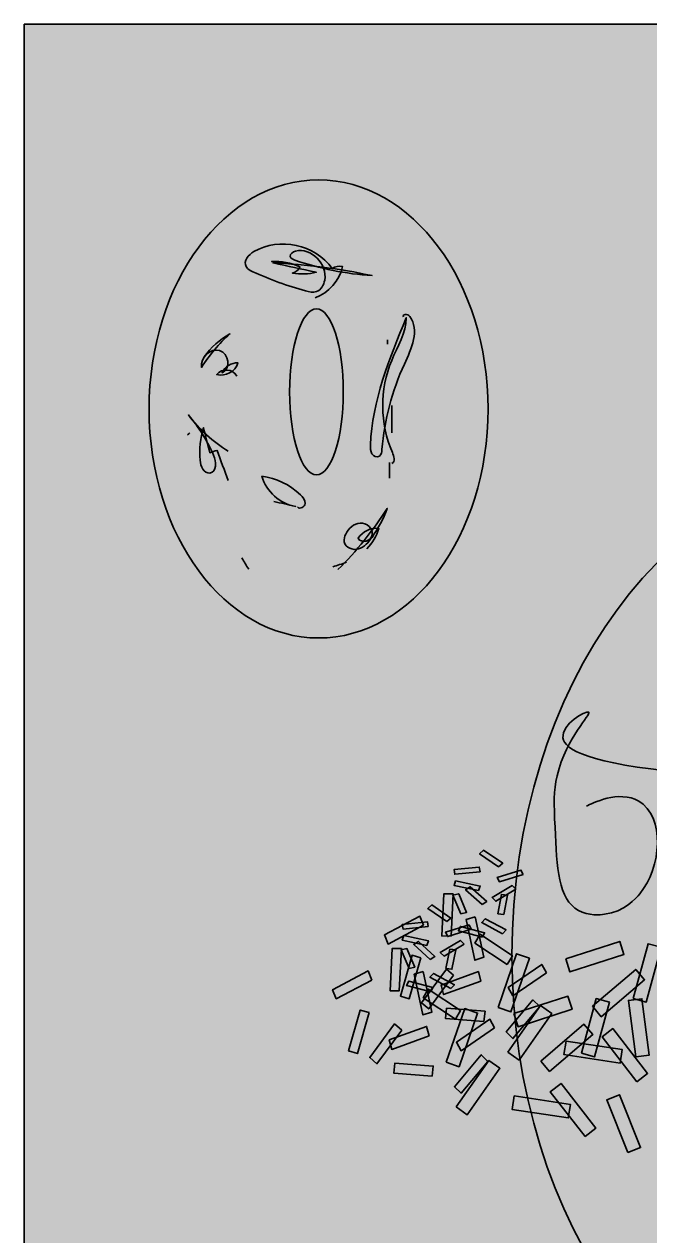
# Model space of a CAD drawing. Header units: millimetres. Extents: x 0 to 216, y -279 to 0.
# Drawn here: x 0 to 85.2, y -164.9 to 0 of the extents above; entities that cross this region are included whole.
import ezdxf

# ---------------------------------------------------------------- set-up
doc = ezdxf.new("R2010")
doc.units = ezdxf.units.MM
doc.header["$MEASUREMENT"] = 0
doc.layers.add('Layer 1', color=7, linetype='Continuous', lineweight=0)

msp = doc.modelspace()

# ---------------------------------------------------------------- hatches: boundary and pattern name
at = {"layer": 'Layer 1', "true_color": 0x231f20, "transparency": 33554687}
h = msp.add_hatch(color=250, dxfattribs=at)
h.dxf.hatch_style = 2
h.paths.add_polyline_path([(215.9, -279.4), (0, -279.4), (0, 0), (215.9, 0)])
at = {"layer": 'Layer 1', "true_color": 0xd1d3d4, "transparency": 33554687}
h = msp.add_hatch(color=254, dxfattribs=at)
h.dxf.hatch_style = 2
edge = h.paths.add_edge_path()
edge.add_ellipse((40.1, -52.38), major_axis=(0, 31.18), ratio=0.740646, start_angle=0, end_angle=360)
at = {"layer": 'Layer 1', "true_color": 0x1c75bc, "transparency": 33554687}
h = msp.add_hatch(color=152, dxfattribs=at)
h.dxf.hatch_style = 2
edge = h.paths.add_edge_path()
edge.add_ellipse((115.33, -126.76), major_axis=(0, 66.53), ratio=0.734884, start_angle=0, end_angle=360)
at = {"layer": 'Layer 1', "true_color": 0x20ad4c, "transparency": 33554687}
h = msp.add_hatch(color=114, dxfattribs=at)
h.dxf.hatch_style = 2
edge = h.paths.add_edge_path()
edge.add_spline(control_points=[(76.62, -106.45), (77.3, -106.09), (81.03, -104.22), (83.71, -105.76), (87.3, -107.84), (86.86, -114.84), (83.85, -118.39), (83.38, -118.95), (81.75, -120.87), (79.03, -121.18), (78.49, -121.25), (76.9, -121.43), (75.49, -120.65), (72.76, -119.11), (72.57, -114.9), (72.31, -109.32), (72.16, -106.08), (72.08, -104.46), (72.6, -102.31), (73.88, -96.96), (77.3, -94), (76.9, -93.66), (76.53, -93.36), (73.17, -95.36), (73.39, -97.14), (73.59, -98.79), (76.93, -100.65), (89.72, -101.89)], knot_values=[0, 0, 0, 0, 1, 1, 1, 2, 2, 2, 3, 3, 3, 4, 4, 4, 5, 5, 5, 6, 6, 6, 7, 7, 7, 8, 8, 8, 9, 9, 9, 9], degree=3, periodic=0)
edge.add_line((89.72, -101.89), (76.62, -106.45))
at = {"layer": 'Layer 1', "true_color": 0x27aae1, "transparency": 33554687}
h = msp.add_hatch(color=142, dxfattribs=at)
h.dxf.hatch_style = 2
h.paths.add_polyline_path([(64.63, -114.71), (62.03, -112.93), (62.59, -112.45), (65.18, -114.23)])
at = {"layer": 'Layer 1', "true_color": 0xee2a7b, "transparency": 33554687}
h = msp.add_hatch(color=230, dxfattribs=at)
h.dxf.hatch_style = 2
h.paths.add_polyline_path([(62.11, -115.4), (58.66, -115.74), (58.56, -115.1), (62, -114.76)])
at = {"layer": 'Layer 1', "true_color": 0xffde17, "transparency": 33554687}
h = msp.add_hatch(color=40, dxfattribs=at)
h.dxf.hatch_style = 2
h.paths.add_polyline_path([(67.97, -115.76), (64.74, -116.75), (64.44, -116.16), (67.66, -115.17)])
at = {"layer": 'Layer 1', "true_color": 0x00a651, "transparency": 33554687}
h = msp.add_hatch(color=114, dxfattribs=at)
h.dxf.hatch_style = 2
h.paths.add_polyline_path([(61.9, -117.95), (58.55, -117.25), (58.77, -116.63), (62.12, -117.33)])
at = {"layer": 'Layer 1', "true_color": 0xffde17, "transparency": 33554687}
h = msp.add_hatch(color=40, dxfattribs=at)
h.dxf.hatch_style = 2
h.paths.add_polyline_path([(58.44, -118.38), (58.16, -124.14), (56.89, -124.13), (57.18, -118.38)])
at = {"layer": 'Layer 1', "true_color": 0x00a651, "transparency": 33554687}
h = msp.add_hatch(color=114, dxfattribs=at)
h.dxf.hatch_style = 2
h.paths.add_polyline_path([(59.47, -121.12), (58.41, -118.58), (59.2, -118.39), (60.27, -120.93)])
at = {"layer": 'Layer 1', "true_color": 0xee2a7b, "transparency": 33554687}
h = msp.add_hatch(color=230, dxfattribs=at)
h.dxf.hatch_style = 2
h.paths.add_polyline_path([(62.37, -119.86), (60.12, -117.83), (60.75, -117.42), (63.01, -119.45)])
at = {"layer": 'Layer 1', "true_color": 0xed1c24, "transparency": 33554687}
h = msp.add_hatch(color=240, dxfattribs=at)
h.dxf.hatch_style = 2
h.paths.add_polyline_path([(66.99, -117.78), (64.24, -119.41), (63.73, -118.91), (66.48, -117.27)])
at = {"layer": 'Layer 1', "true_color": 0x27aae1, "transparency": 33554687}
h = msp.add_hatch(color=142, dxfattribs=at)
h.dxf.hatch_style = 2
h.paths.add_polyline_path([(64.5, -121.11), (65.02, -118.47), (65.85, -118.56), (65.33, -121.2)])
h = msp.add_hatch(color=142, dxfattribs=at)
h.dxf.hatch_style = 2
h.paths.add_polyline_path([(57.57, -122.17), (54.98, -120.39), (55.53, -119.91), (58.12, -121.69)])
h = msp.add_hatch(color=142, dxfattribs=at)
h.dxf.hatch_style = 2
h.paths.add_polyline_path([(54.41, -122.67), (49.57, -125.23), (49.07, -123.99), (53.91, -121.44)])
at = {"layer": 'Layer 1', "true_color": 0xed1c24, "transparency": 33554687}
h = msp.add_hatch(color=240, dxfattribs=at)
h.dxf.hatch_style = 2
h.paths.add_polyline_path([(61.42, -121.51), (62.61, -127.04), (61.38, -127.43), (60.19, -121.89)])
at = {"layer": 'Layer 1', "true_color": 0xffde17, "transparency": 33554687}
h = msp.add_hatch(color=40, dxfattribs=at)
h.dxf.hatch_style = 2
h.paths.add_polyline_path([(65.17, -123.84), (62.33, -122.3), (62.81, -121.78), (65.65, -123.31)])
at = {"layer": 'Layer 1', "true_color": 0xee2a7b, "transparency": 33554687}
h = msp.add_hatch(color=230, dxfattribs=at)
h.dxf.hatch_style = 2
h.paths.add_polyline_path([(55.05, -122.86), (51.61, -123.2), (51.5, -122.56), (54.94, -122.22)])
at = {"layer": 'Layer 1', "true_color": 0xffde17, "transparency": 33554687}
h = msp.add_hatch(color=40, dxfattribs=at)
h.dxf.hatch_style = 2
h.paths.add_polyline_path([(60.91, -123.22), (57.69, -124.21), (57.38, -123.62), (60.6, -122.63)])
at = {"layer": 'Layer 1', "true_color": 0xed1c24, "transparency": 33554687}
h = msp.add_hatch(color=240, dxfattribs=at)
h.dxf.hatch_style = 2
h.paths.add_polyline_path([(62.44, -124.3), (59.16, -123.43), (59.43, -122.83), (62.71, -123.7)])
at = {"layer": 'Layer 1', "true_color": 0x00a651, "transparency": 33554687}
h = msp.add_hatch(color=114, dxfattribs=at)
h.dxf.hatch_style = 2
h.paths.add_polyline_path([(54.84, -125.41), (51.49, -124.71), (51.71, -124.09), (55.06, -124.79)])
at = {"layer": 'Layer 1', "true_color": 0xee2a7b, "transparency": 33554687}
h = msp.add_hatch(color=230, dxfattribs=at)
h.dxf.hatch_style = 2
h.paths.add_polyline_path([(55.31, -127.32), (53.06, -125.29), (53.7, -124.87), (55.95, -126.91)])
at = {"layer": 'Layer 1', "true_color": 0xed1c24, "transparency": 33554687}
h = msp.add_hatch(color=240, dxfattribs=at)
h.dxf.hatch_style = 2
h.paths.add_polyline_path([(59.93, -125.24), (57.19, -126.87), (56.68, -126.37), (59.42, -124.73)])
at = {"layer": 'Layer 1', "true_color": 0x27aae1, "transparency": 33554687}
h = msp.add_hatch(color=142, dxfattribs=at)
h.dxf.hatch_style = 2
h.paths.add_polyline_path([(65.81, -128.01), (61.41, -125.09), (62.11, -123.9), (66.51, -126.82)])
at = {"layer": 'Layer 1', "true_color": 0x00a651, "transparency": 33554687}
h = msp.add_hatch(color=114, dxfattribs=at)
h.dxf.hatch_style = 2
h.paths.add_polyline_path([(73.77, -127.25), (81.13, -124.88), (81.7, -126.64), (74.34, -129.02)])
h = msp.add_hatch(color=114, dxfattribs=at)
h.dxf.hatch_style = 2
h.paths.add_polyline_path([(82.96, -132.65), (84.99, -125.19), (86.78, -125.67), (84.75, -133.14)])
at = {"layer": 'Layer 1', "true_color": 0xffde17, "transparency": 33554687}
h = msp.add_hatch(color=40, dxfattribs=at)
h.dxf.hatch_style = 2
h.paths.add_polyline_path([(51.38, -125.84), (51.1, -131.6), (49.84, -131.59), (50.12, -125.84)])
at = {"layer": 'Layer 1', "true_color": 0xee2a7b, "transparency": 33554687}
h = msp.add_hatch(color=230, dxfattribs=at)
h.dxf.hatch_style = 2
h.paths.add_polyline_path([(54.05, -127.1), (52.46, -132.68), (51.25, -132.33), (52.84, -126.76)])
at = {"layer": 'Layer 1', "true_color": 0x00a651, "transparency": 33554687}
h = msp.add_hatch(color=114, dxfattribs=at)
h.dxf.hatch_style = 2
h.paths.add_polyline_path([(52.42, -128.58), (51.35, -126.04), (52.14, -125.84), (53.21, -128.38)])
at = {"layer": 'Layer 1', "true_color": 0x27aae1, "transparency": 33554687}
h = msp.add_hatch(color=142, dxfattribs=at)
h.dxf.hatch_style = 2
h.paths.add_polyline_path([(57.44, -128.57), (57.97, -125.93), (58.79, -126.02), (58.27, -128.66)])
at = {"layer": 'Layer 1', "true_color": 0xed1c24, "transparency": 33554687}
h = msp.add_hatch(color=240, dxfattribs=at)
h.dxf.hatch_style = 2
h.paths.add_polyline_path([(64.55, -133.86), (67.07, -126.55), (68.83, -127.16), (66.3, -134.47)])
at = {"layer": 'Layer 1', "true_color": 0x00a651, "transparency": 33554687}
h = msp.add_hatch(color=114, dxfattribs=at)
h.dxf.hatch_style = 2
h.paths.add_polyline_path([(58.49, -129.48), (55.1, -134.07), (54.13, -133.24), (57.52, -128.64)])
at = {"layer": 'Layer 1', "true_color": 0xffde17, "transparency": 33554687}
h = msp.add_hatch(color=40, dxfattribs=at)
h.dxf.hatch_style = 2
h.paths.add_polyline_path([(71.13, -129.17), (66.57, -132.3), (65.93, -131.14), (70.5, -128.01)])
at = {"layer": 'Layer 1', "true_color": 0x27aae1, "transparency": 33554687}
h = msp.add_hatch(color=142, dxfattribs=at)
h.dxf.hatch_style = 2
h.paths.add_polyline_path([(47.36, -130.13), (42.51, -132.69), (42.01, -131.45), (46.85, -128.9)])
at = {"layer": 'Layer 1', "true_color": 0xed1c24, "transparency": 33554687}
h = msp.add_hatch(color=240, dxfattribs=at)
h.dxf.hatch_style = 2
h.paths.add_polyline_path([(55.39, -131.76), (52.1, -130.89), (52.38, -130.28), (55.66, -131.16)])
h = msp.add_hatch(color=240, dxfattribs=at)
h.dxf.hatch_style = 2
h.paths.add_polyline_path([(54.37, -128.97), (55.55, -134.5), (54.32, -134.88), (53.13, -129.35)])
at = {"layer": 'Layer 1', "true_color": 0xffde17, "transparency": 33554687}
h = msp.add_hatch(color=40, dxfattribs=at)
h.dxf.hatch_style = 2
h.paths.add_polyline_path([(58.12, -131.3), (55.28, -129.76), (55.76, -129.24), (58.6, -130.77)])
at = {"layer": 'Layer 1', "true_color": 0xee2a7b, "transparency": 33554687}
h = msp.add_hatch(color=230, dxfattribs=at)
h.dxf.hatch_style = 2
h.paths.add_polyline_path([(62.22, -130.29), (57.14, -132.12), (56.8, -130.81), (61.88, -128.98)])
h = msp.add_hatch(color=230, dxfattribs=at)
h.dxf.hatch_style = 2
h.paths.add_polyline_path([(77.41, -133.7), (83.3, -128.69), (84.51, -130.1), (78.62, -135.12)])
at = {"layer": 'Layer 1', "true_color": 0x27aae1, "transparency": 33554687}
h = msp.add_hatch(color=142, dxfattribs=at)
h.dxf.hatch_style = 2
h.paths.add_polyline_path([(58.75, -135.47), (54.35, -132.55), (55.05, -131.36), (59.45, -134.28)])
at = {"layer": 'Layer 1', "true_color": 0xed1c24, "transparency": 33554687}
h = msp.add_hatch(color=240, dxfattribs=at)
h.dxf.hatch_style = 2
h.paths.add_polyline_path([(70.23, -133.75), (66.57, -138.1), (65.66, -137.19), (69.31, -132.84)])
at = {"layer": 'Layer 1', "true_color": 0x00a651, "transparency": 33554687}
h = msp.add_hatch(color=114, dxfattribs=at)
h.dxf.hatch_style = 2
h.paths.add_polyline_path([(66.71, -134.71), (74.07, -132.34), (74.64, -134.1), (67.28, -136.48)])
h = msp.add_hatch(color=114, dxfattribs=at)
h.dxf.hatch_style = 2
h.paths.add_polyline_path([(75.9, -140.11), (77.93, -132.65), (79.72, -133.13), (77.69, -140.6)])
at = {"layer": 'Layer 1', "true_color": 0xee2a7b, "transparency": 33554687}
h = msp.add_hatch(color=230, dxfattribs=at)
h.dxf.hatch_style = 2
h.paths.add_polyline_path([(83.3, -140.58), (82.31, -132.9), (84.15, -132.67), (85.14, -140.34)])
h = msp.add_hatch(color=230, dxfattribs=at)
h.dxf.hatch_style = 2
h.paths.add_polyline_path([(46.99, -134.56), (45.4, -140.14), (44.19, -139.79), (45.78, -134.22)])
at = {"layer": 'Layer 1', "true_color": 0x00a651, "transparency": 33554687}
h = msp.add_hatch(color=114, dxfattribs=at)
h.dxf.hatch_style = 2
h.paths.add_polyline_path([(62.63, -135.76), (57.39, -135.35), (57.55, -133.98), (62.78, -134.38)])
at = {"layer": 'Layer 1', "true_color": 0xed1c24, "transparency": 33554687}
h = msp.add_hatch(color=240, dxfattribs=at)
h.dxf.hatch_style = 2
h.paths.add_polyline_path([(57.49, -141.32), (60.02, -134.01), (61.77, -134.62), (59.24, -141.93)])
at = {"layer": 'Layer 1', "true_color": 0xffde17, "transparency": 33554687}
h = msp.add_hatch(color=40, dxfattribs=at)
h.dxf.hatch_style = 2
h.paths.add_polyline_path([(65.9, -139.95), (70.35, -133.62), (71.87, -134.69), (67.42, -141.02)])
at = {"layer": 'Layer 1', "true_color": 0x00a651, "transparency": 33554687}
h = msp.add_hatch(color=114, dxfattribs=at)
h.dxf.hatch_style = 2
h.paths.add_polyline_path([(51.43, -136.94), (48.04, -141.53), (47.07, -140.7), (50.46, -136.1)])
at = {"layer": 'Layer 1', "true_color": 0xee2a7b, "transparency": 33554687}
h = msp.add_hatch(color=230, dxfattribs=at)
h.dxf.hatch_style = 2
h.paths.add_polyline_path([(55.16, -137.75), (50.08, -139.58), (49.74, -138.27), (54.82, -136.44)])
at = {"layer": 'Layer 1', "true_color": 0xffde17, "transparency": 33554687}
h = msp.add_hatch(color=40, dxfattribs=at)
h.dxf.hatch_style = 2
h.paths.add_polyline_path([(64.08, -136.63), (59.51, -139.76), (58.88, -138.6), (63.44, -135.47)])
at = {"layer": 'Layer 1', "true_color": 0xee2a7b, "transparency": 33554687}
h = msp.add_hatch(color=230, dxfattribs=at)
h.dxf.hatch_style = 2
h.paths.add_polyline_path([(70.36, -141.16), (76.25, -136.15), (77.45, -137.56), (71.56, -142.58)])
at = {"layer": 'Layer 1', "true_color": 0xed1c24, "transparency": 33554687}
h = msp.add_hatch(color=240, dxfattribs=at)
h.dxf.hatch_style = 2
h.paths.add_polyline_path([(83.46, -143.99), (78.72, -137.88), (80.18, -136.74), (84.93, -142.85)])
at = {"layer": 'Layer 1', "true_color": 0x27aae1, "transparency": 33554687}
h = msp.add_hatch(color=142, dxfattribs=at)
h.dxf.hatch_style = 2
h.paths.add_polyline_path([(73.81, -138.45), (81.46, -139.61), (81.18, -141.45), (73.53, -140.28)])
at = {"layer": 'Layer 1', "true_color": 0x00a651, "transparency": 33554687}
h = msp.add_hatch(color=114, dxfattribs=at)
h.dxf.hatch_style = 2
h.paths.add_polyline_path([(55.57, -143.22), (50.34, -142.81), (50.49, -141.44), (55.73, -141.84)])
at = {"layer": 'Layer 1', "true_color": 0xed1c24, "transparency": 33554687}
h = msp.add_hatch(color=240, dxfattribs=at)
h.dxf.hatch_style = 2
h.paths.add_polyline_path([(63.17, -141.21), (59.51, -145.55), (58.6, -144.65), (62.26, -140.3)])
at = {"layer": 'Layer 1', "true_color": 0xffde17, "transparency": 33554687}
h = msp.add_hatch(color=40, dxfattribs=at)
h.dxf.hatch_style = 2
h.paths.add_polyline_path([(58.84, -147.41), (63.3, -141.08), (64.81, -142.15), (60.36, -148.48)])
at = {"layer": 'Layer 1', "true_color": 0xed1c24, "transparency": 33554687}
h = msp.add_hatch(color=240, dxfattribs=at)
h.dxf.hatch_style = 2
h.paths.add_polyline_path([(76.41, -151.44), (71.66, -145.34), (73.13, -144.2), (77.87, -150.31)])
at = {"layer": 'Layer 1', "true_color": 0x27aae1, "transparency": 33554687}
h = msp.add_hatch(color=142, dxfattribs=at)
h.dxf.hatch_style = 2
h.paths.add_polyline_path([(66.75, -145.91), (74.4, -147.07), (74.12, -148.91), (66.47, -147.74)])
at = {"layer": 'Layer 1', "true_color": 0xffde17, "transparency": 33554687}
h = msp.add_hatch(color=40, dxfattribs=at)
h.dxf.hatch_style = 2
h.paths.add_polyline_path([(82.24, -153.63), (79.37, -146.45), (81.1, -145.76), (83.97, -152.95)])

# ---------------------------------------------------------------- linework, layer by layer
at = {"layer": 'Layer 1', "color": 250, "lineweight": 35, "true_color": 0x231f20}
for points in [[(215.9, -279.4), (0, -279.4), (0, 0), (215.9, 0)], [(64.63, -114.71), (62.03, -112.93), (62.59, -112.45), (65.18, -114.23)], [(62.11, -115.4), (58.66, -115.74), (58.56, -115.1), (62, -114.76)], [(67.97, -115.76), (64.74, -116.75), (64.44, -116.16), (67.66, -115.17)], [(61.9, -117.95), (58.55, -117.25), (58.77, -116.63), (62.12, -117.33)], [(58.44, -118.38), (58.16, -124.14), (56.89, -124.13), (57.18, -118.38)], [(59.47, -121.12), (58.41, -118.58), (59.2, -118.39), (60.27, -120.93)], [(62.37, -119.86), (60.12, -117.83), (60.75, -117.42), (63.01, -119.45)], [(66.99, -117.78), (64.24, -119.41), (63.73, -118.91), (66.48, -117.27)], [(64.5, -121.11), (65.02, -118.47), (65.85, -118.56), (65.33, -121.2)], [(57.57, -122.17), (54.98, -120.39), (55.53, -119.91), (58.12, -121.69)], [(54.41, -122.67), (49.57, -125.23), (49.07, -123.99), (53.91, -121.44)], [(61.42, -121.51), (62.61, -127.04), (61.38, -127.43), (60.19, -121.89)], [(65.17, -123.84), (62.33, -122.3), (62.81, -121.78), (65.65, -123.31)], [(55.05, -122.86), (51.61, -123.2), (51.5, -122.56), (54.94, -122.22)], [(60.91, -123.22), (57.69, -124.21), (57.38, -123.62), (60.6, -122.63)], [(62.44, -124.3), (59.16, -123.43), (59.43, -122.83), (62.71, -123.7)], [(54.84, -125.41), (51.49, -124.71), (51.71, -124.09), (55.06, -124.79)], [(55.31, -127.32), (53.06, -125.29), (53.7, -124.87), (55.95, -126.91)], [(59.93, -125.24), (57.19, -126.87), (56.68, -126.37), (59.42, -124.73)], [(65.81, -128.01), (61.41, -125.09), (62.11, -123.9), (66.51, -126.82)], [(73.77, -127.25), (81.13, -124.88), (81.7, -126.64), (74.34, -129.02)], [(82.96, -132.65), (84.99, -125.19), (86.78, -125.67), (84.75, -133.14)], [(51.38, -125.84), (51.1, -131.6), (49.84, -131.59), (50.12, -125.84)], [(54.05, -127.1), (52.46, -132.68), (51.25, -132.33), (52.84, -126.76)], [(52.42, -128.58), (51.35, -126.04), (52.14, -125.84), (53.21, -128.38)], [(57.44, -128.57), (57.97, -125.93), (58.79, -126.02), (58.27, -128.66)], [(64.55, -133.86), (67.07, -126.55), (68.83, -127.16), (66.3, -134.47)], [(58.49, -129.48), (55.1, -134.07), (54.13, -133.24), (57.52, -128.64)], [(71.13, -129.17), (66.57, -132.3), (65.93, -131.14), (70.5, -128.01)], [(47.36, -130.13), (42.51, -132.69), (42.01, -131.45), (46.85, -128.9)], [(55.39, -131.76), (52.1, -130.89), (52.38, -130.28), (55.66, -131.16)], [(54.37, -128.97), (55.55, -134.5), (54.32, -134.88), (53.13, -129.35)], [(58.12, -131.3), (55.28, -129.76), (55.76, -129.24), (58.6, -130.77)], [(62.22, -130.29), (57.14, -132.12), (56.8, -130.81), (61.88, -128.98)], [(77.41, -133.7), (83.3, -128.69), (84.51, -130.1), (78.62, -135.12)], [(58.75, -135.47), (54.35, -132.55), (55.05, -131.36), (59.45, -134.28)], [(70.23, -133.75), (66.57, -138.1), (65.66, -137.19), (69.31, -132.84)], [(66.71, -134.71), (74.07, -132.34), (74.64, -134.1), (67.28, -136.48)], [(75.9, -140.11), (77.93, -132.65), (79.72, -133.13), (77.69, -140.6)], [(83.3, -140.58), (82.31, -132.9), (84.15, -132.67), (85.14, -140.34)], [(46.99, -134.56), (45.4, -140.14), (44.19, -139.79), (45.78, -134.22)], [(62.63, -135.76), (57.39, -135.35), (57.55, -133.98), (62.78, -134.38)], [(57.49, -141.32), (60.02, -134.01), (61.77, -134.62), (59.24, -141.93)], [(65.9, -139.95), (70.35, -133.62), (71.87, -134.69), (67.42, -141.02)], [(51.43, -136.94), (48.04, -141.53), (47.07, -140.7), (50.46, -136.1)], [(55.16, -137.75), (50.08, -139.58), (49.74, -138.27), (54.82, -136.44)], [(64.08, -136.63), (59.51, -139.76), (58.88, -138.6), (63.44, -135.47)], [(70.36, -141.16), (76.25, -136.15), (77.45, -137.56), (71.56, -142.58)], [(83.46, -143.99), (78.72, -137.88), (80.18, -136.74), (84.93, -142.85)], [(73.81, -138.45), (81.46, -139.61), (81.18, -141.45), (73.53, -140.28)], [(55.57, -143.22), (50.34, -142.81), (50.49, -141.44), (55.73, -141.84)], [(63.17, -141.21), (59.51, -145.55), (58.6, -144.65), (62.26, -140.3)], [(58.84, -147.41), (63.3, -141.08), (64.81, -142.15), (60.36, -148.48)], [(76.41, -151.44), (71.66, -145.34), (73.13, -144.2), (77.87, -150.31)], [(66.75, -145.91), (74.4, -147.07), (74.12, -148.91), (66.47, -147.74)], [(82.24, -153.63), (79.37, -146.45), (81.1, -145.76), (83.97, -152.95)]]:
    msp.add_lwpolyline(points, close=True, dxfattribs=at)
for points in [[(42.67, -33.35)], [(24.41, -35.21)], [(30.91, -45.73)], [(58.76, -56.25)], [(32.77, -63.68)], [(48.24, -63.99)]]:
    msp.add_lwpolyline(points, dxfattribs=at)
for centre, major_axis, ratio in [((40.1, -52.38), (0, 31.18), 0.740646), ((39.81, -50.06), (0, 11.31), 0.323026), ((115.33, -126.76), (0, 66.53), 0.734884)]:
    msp.add_ellipse(centre, major_axis=major_axis, ratio=ratio, dxfattribs=at)
for points, knots in [([(39.64, -37.24), (41.48, -36.56), (42.93, -34.91), (43.37, -33), (42.89, -32.89), (42.37, -32.99), (41.94, -33.25), (39.65, -29.98), (34.74, -28.92), (31.3, -30.95), (30.56, -31.38), (29.82, -32.25), (30.23, -33), (30.42, -33.35), (30.8, -33.54), (31.15, -33.7), (33.47, -34.76), (35.86, -35.63), (38.32, -36.3), (38.81, -36.44), (39.35, -36.57), (39.84, -36.39), (40.46, -36.16), (40.82, -35.49), (40.94, -34.84), (41.33, -32.65), (39.1, -30.36), (36.95, -30.89), (36.59, -30.98), (36.18, -31.26), (36.25, -31.62), (36.31, -31.9), (36.62, -32.03), (36.88, -32.12), (40.27, -33.28), (43.82, -33.99), (47.39, -34.23), (42.96, -33.27), (38.44, -32.69), (33.9, -32.5), (35.86, -32.92), (37.82, -33.34), (39.79, -33.77), (38.73, -34.02), (37.62, -34.07), (36.54, -33.89), (36.99, -33.79), (37.39, -33.46), (37.56, -33.04), (36.36, -32.47), (35.02, -32.22), (33.7, -32.31), (34.73, -32.44), (35.76, -32.58), (36.79, -32.71)], [0, 0, 0, 0, 1, 1, 1, 2, 2, 2, 3, 3, 3, 4, 4, 4, 5, 5, 5, 6, 6, 6, 7, 7, 7, 8, 8, 8, 9, 9, 9, 10, 10, 10, 11, 11, 11, 12, 12, 12, 13, 13, 13, 14, 14, 14, 15, 15, 15, 16, 16, 16, 17, 17, 17, 18, 18, 18, 18]), ([(51.66, -39.84), (51.42, -39.46), (52.27, -39.41), (52.53, -39.78), (53.89, -41.62), (52.75, -44.18), (51.79, -46.26), (50.11, -49.92), (49.07, -53.87), (48.74, -57.89), (48.72, -58.23), (48.67, -58.62), (48.38, -58.81), (48.05, -59.03), (47.57, -58.82), (47.36, -58.48), (47.16, -58.14), (47.16, -57.71), (47.17, -57.31), (47.39, -51.27), (49.74, -45.54), (52.05, -39.96), (52.03, -42.02), (50.85, -43.86), (50.06, -45.77), (48.4, -49.73), (48.44, -54.36), (50.15, -58.3), (50.37, -58.81), (50.56, -59.51), (50.1, -59.81)], [0, 0, 0, 0, 1, 1, 1, 2, 2, 2, 3, 3, 3, 4, 4, 4, 5, 5, 5, 6, 6, 6, 7, 7, 7, 8, 8, 8, 9, 9, 9, 10, 10, 10, 10]), ([(24.52, -45.29), (25.42, -43.99), (26.63, -42.91), (28.02, -42.16), (26.53, -43.5), (25.23, -45.04), (24.15, -46.72), (24, -45.4), (25.34, -44.06), (26.62, -44.42), (27.9, -44.78), (28.18, -46.94), (26.95, -47.44), (27.32, -46.62), (28.22, -46.07), (29.12, -46.11), (28.78, -47.28), (27.4, -48.03), (26.23, -47.69), (26.86, -46.77), (28.51, -46.91), (28.98, -47.93)], [0, 0, 0, 0, 1, 1, 1, 2, 2, 2, 3, 3, 3, 4, 4, 4, 5, 5, 5, 6, 6, 6, 7, 7, 7, 7]), ([(27.79, -62.14), (27.28, -60.77), (26.78, -59.39), (26.27, -58.02), (25.94, -58.13), (25.61, -58.24), (25.28, -58.35), (25, -57.21), (24.71, -56.07), (24.43, -54.93), (23.98, -56.35), (23.82, -57.86), (23.95, -59.35), (24.03, -60.17), (24.48, -61.22), (25.3, -61.1), (26.26, -60.96), (26.19, -59.54), (25.8, -58.66), (24.93, -56.68), (23.76, -54.84), (22.36, -53.2), (23.84, -55.17), (25.7, -56.85), (27.8, -58.14)], [0, 0, 0, 0, 1, 1, 1, 2, 2, 2, 3, 3, 3, 4, 4, 4, 5, 5, 5, 6, 6, 6, 7, 7, 7, 8, 8, 8, 8]), ([(33.99, -64.96), (34.99, -65.2), (35.99, -65.43), (36.99, -65.66), (34.84, -65.32), (32.97, -63.65), (32.38, -61.55), (34.33, -61.8), (36.2, -62.69), (37.62, -64.05), (37.96, -64.38), (38.3, -64.79), (38.26, -65.26), (38.21, -65.74), (37.54, -66.09), (37.25, -65.71)], [0, 0, 0, 0, 1, 1, 1, 2, 2, 2, 3, 3, 3, 4, 4, 4, 5, 5, 5, 5]), ([(42.73, -74.26), (45.26, -71.73), (47.51, -68.93), (49.45, -65.92), (48.94, -67.32), (48.24, -68.65), (47.38, -69.86), (46.9, -70.53), (46.33, -71.19), (45.55, -71.43), (44.77, -71.67), (43.75, -71.28), (43.6, -70.48), (43.53, -70.12), (43.64, -69.75), (43.8, -69.42), (44.18, -68.64), (44.92, -67.97), (45.78, -67.92), (46.65, -67.88), (47.54, -68.65), (47.42, -69.51), (47.29, -70.37), (45.92, -70.75), (45.49, -69.99), (46.07, -69.05), (47.23, -68.5), (48.33, -68.66), (48, -69.68), (47.43, -70.63), (46.68, -71.41)], [0, 0, 0, 0, 1, 1, 1, 2, 2, 2, 3, 3, 3, 4, 4, 4, 5, 5, 5, 6, 6, 6, 7, 7, 7, 8, 8, 8, 9, 9, 9, 10, 10, 10, 10]), ([(103.01, -91.53), (106.73, -90.49), (112.1, -92.51), (115.39, -95.55), (119.42, -99.28), (120.23, -104.42), (120.65, -107.62), (123.58, -130.13), (126.07, -149.24), (114.43, -156.84), (113.77, -157.27), (106.05, -162.15), (99.61, -158.99), (82.96, -150.82), (88.48, -95.6), (103.01, -91.53)], [0, 0, 0, 0, 1, 1, 1, 2, 2, 2, 3, 3, 3, 4, 4, 4, 5, 5, 5, 5]), ([(76.62, -106.45), (77.3, -106.09), (81.03, -104.22), (83.71, -105.76), (87.3, -107.84), (86.86, -114.84), (83.85, -118.39), (83.38, -118.95), (81.75, -120.87), (79.03, -121.18), (78.49, -121.25), (76.9, -121.43), (75.49, -120.65), (72.76, -119.11), (72.57, -114.9), (72.31, -109.32), (72.16, -106.08), (72.08, -104.46), (72.6, -102.31), (73.88, -96.96), (77.3, -94), (76.9, -93.66), (76.53, -93.36), (73.17, -95.36), (73.39, -97.14), (73.59, -98.79), (76.93, -100.65), (89.72, -101.89)], [0, 0, 0, 0, 1, 1, 1, 2, 2, 2, 3, 3, 3, 4, 4, 4, 5, 5, 5, 6, 6, 6, 7, 7, 7, 8, 8, 8, 9, 9, 9, 9])]:
    msp.add_open_spline(points, degree=3, knots=knots, dxfattribs=at)
for points in [[(49.48, -43.56), (49.48, -43.36), (49.48, -43.15), (49.48, -42.95)], [(50.09, -55.63), (50.09, -54.4), (50.09, -53.16), (50.09, -51.92)], [(22.24, -55.94), (22.35, -55.84), (22.45, -55.74), (22.55, -55.63)], [(49.78, -61.82), (49.78, -61.1), (49.78, -60.38), (49.78, -59.66)], [(30.58, -74.21), (30.27, -73.7), (29.96, -73.18), (29.66, -72.66)], [(43.9, -73.26), (43.28, -73.47), (42.66, -73.67), (42.05, -73.88)]]:
    msp.add_open_spline(points, degree=3, dxfattribs=at)

doc.saveas('drawing.dxf')
